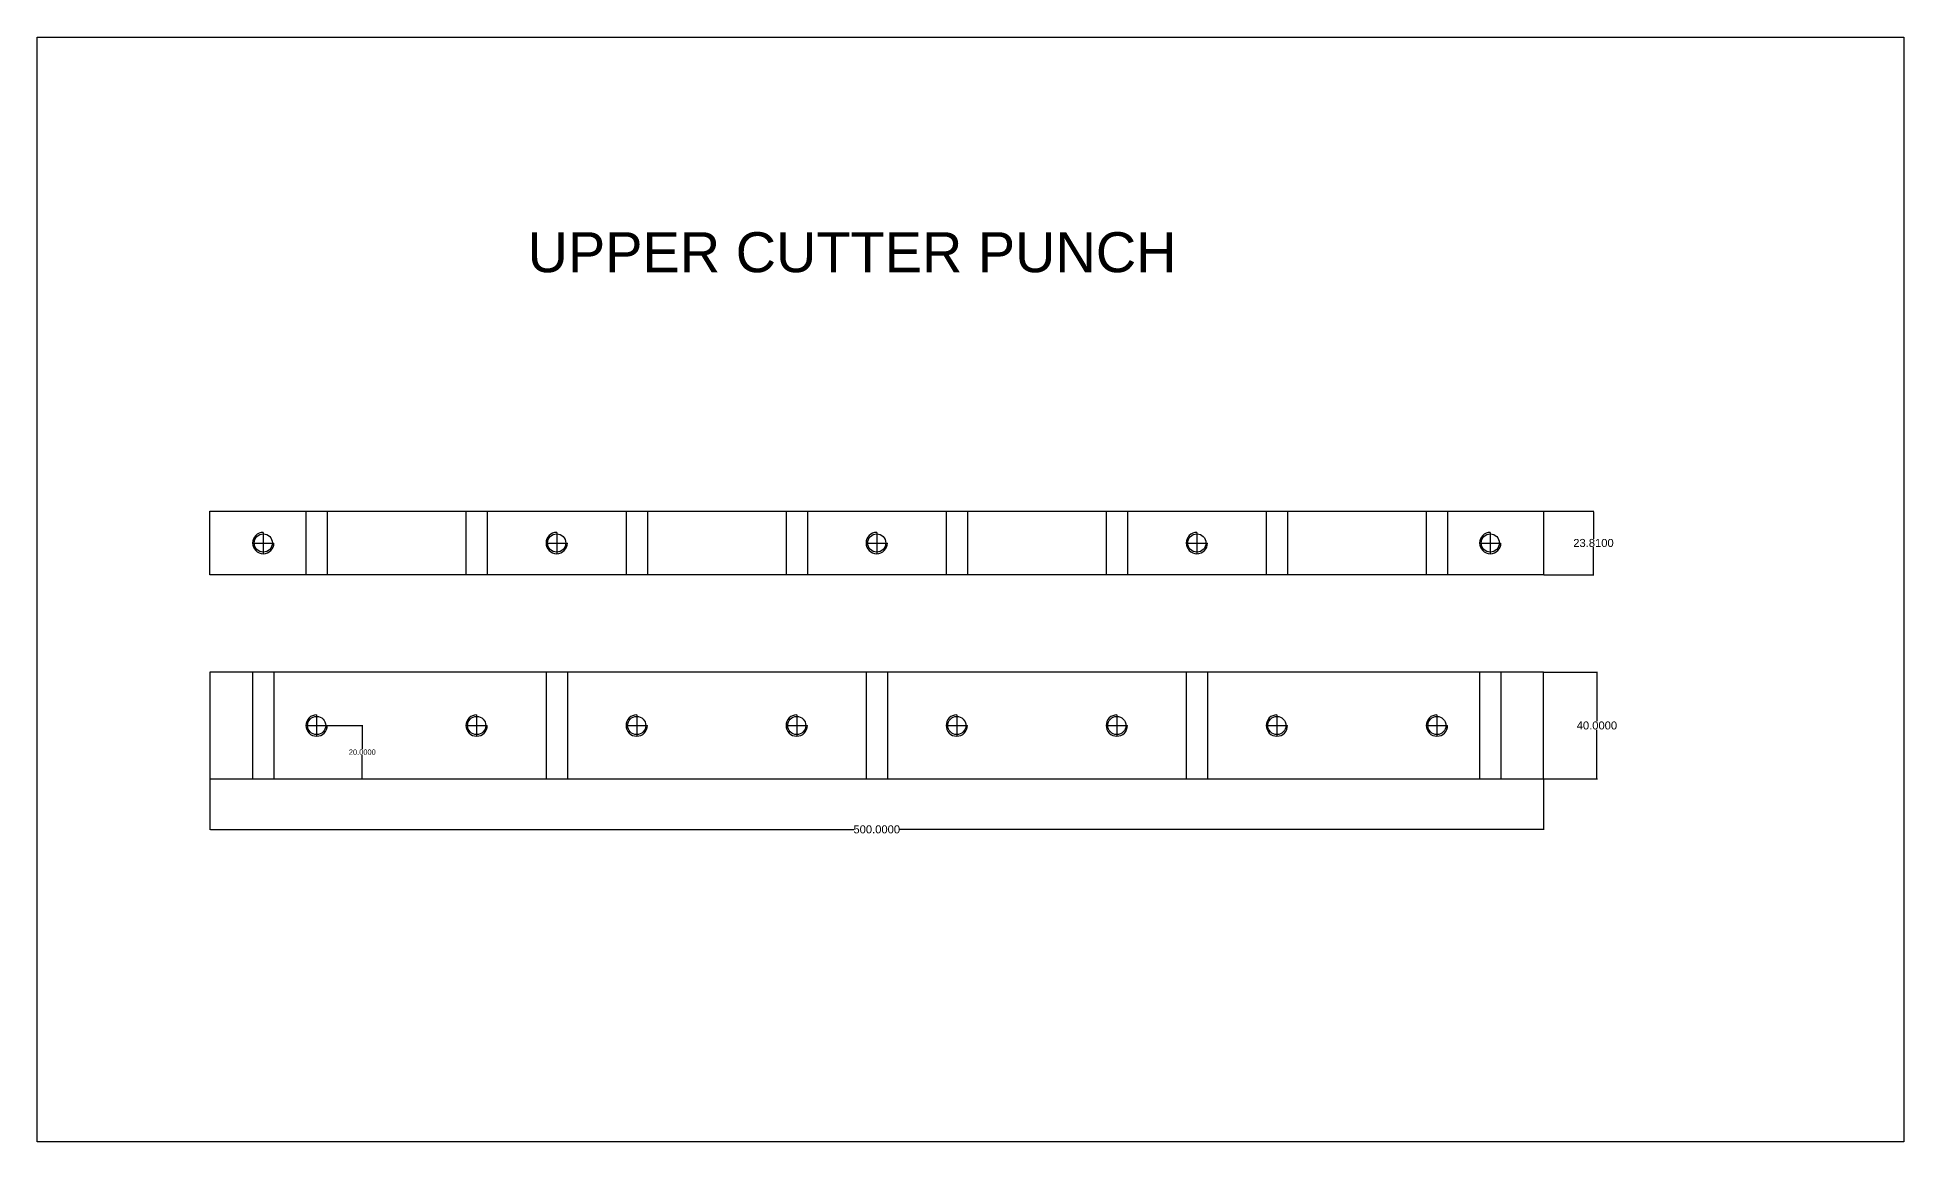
# Model space of a CAD drawing. Header units: inches. Extents: x -68 to 1497, y -231 to 183.
# Drawn here: x -68 to 631, y -231 to 183 of the extents above; entities that cross this region are included whole.
import ezdxf

# ---------------------------------------------------------------- set-up
doc = ezdxf.new("R2010")
doc.units = ezdxf.units.IN
doc.header["$MEASUREMENT"] = 0
doc.linetypes.add('HIDDEN', pattern=[0.375, 0.25, -0.125])
doc.styles.get("Standard").update_dxf_attribs({"font": 'arial.ttf'})
doc.dimstyles.get("Standard").update_dxf_attribs({"dimtxt": 0.18, "dimasz": 0.18, "dimexe": 0.18, "dimexo": 0.0625, "dimgap": 0.09, "dimtad": 0, "dimtih": 1, "dimtoh": 1, "dimdec": 4, "dimzin": 0, "dimdsep": 46, "dimtxsty": 'Standard', "dimcen": 0.09, "dimadec": 0, "dimazin": 0, "dimtfac": 1, "dimtdec": 4, "dimtofl": 0, "dimtmove": 0, "dimatfit": 3, "dimfxl": 1, "dimtolj": 1, "dimtzin": 0, "dimarcsym": 0})

# ---------------------------------------------------------------- blocks, each defined once
blk = doc.blocks.new('*D1')
at = {"color": 0, "lineweight": -2}
for p, q in [((496.44, -54.74), (516.54, -54.74)), ((516.36, -54.92), (516.36, -73.12)), ((516.36, -94.56), (516.36, -76.37)), ((496.44, -94.74), (516.54, -94.74))]:
    blk.add_line(p, q, dxfattribs=at)
at = {"color": 0}
for points in [[(516.39, -54.92), (516.33, -54.92), (516.36, -54.74)], [(516.33, -94.56), (516.39, -94.56), (516.36, -94.74)]]:
    blk.add_solid(points, dxfattribs=at)
at = {"layer": 'Defpoints', "color": 0}
for p in [(496.37, -54.74), (496.37, -94.74), (516.36, -94.74)]:
    blk.add_point(p, dxfattribs=at)
at = {"color": 0, "insert": (516.36, -74.74), "char_height": 3, "attachment_point": 5}
blk.add_mtext('\\A1;40.0000', dxfattribs=at)
blk = doc.blocks.new('*D2')
at = {"color": 0, "lineweight": -2}
for p, q in [((-3.63, -94.81), (-3.63, -113.88)), ((496.37, -94.81), (496.37, -113.88)), ((-3.45, -113.7), (237.74, -113.7)), ((496.19, -113.7), (255.01, -113.7))]:
    blk.add_line(p, q, dxfattribs=at)
at = {"color": 0}
for points in [[(-3.45, -113.67), (-3.45, -113.73), (-3.63, -113.7)], [(496.19, -113.73), (496.19, -113.67), (496.37, -113.7)]]:
    blk.add_solid(points, dxfattribs=at)
at = {"layer": 'Defpoints', "color": 0}
for p in [(-3.63, -94.74), (496.37, -94.74), (496.37, -113.7)]:
    blk.add_point(p, dxfattribs=at)
at = {"color": 0, "insert": (246.37, -113.7), "char_height": 3, "attachment_point": 5}
blk.add_mtext('\\A1;500.0000', dxfattribs=at)
blk = doc.blocks.new('*D3')
at = {"color": 0, "lineweight": -2}
for p, q in [((496.44, 5.59), (515.25, 5.59)), ((515.07, 5.41), (515.07, -4.69)), ((515.07, -18.04), (515.07, -7.93)), ((496.44, -18.22), (515.25, -18.22))]:
    blk.add_line(p, q, dxfattribs=at)
at = {"color": 0}
for points in [[(515.1, 5.41), (515.04, 5.41), (515.07, 5.59)], [(515.04, -18.04), (515.1, -18.04), (515.07, -18.22)]]:
    blk.add_solid(points, dxfattribs=at)
at = {"layer": 'Defpoints', "color": 0}
for p in [(496.37, 5.59), (496.37, -18.22), (515.07, -18.22)]:
    blk.add_point(p, dxfattribs=at)
at = {"color": 0, "insert": (515.07, -6.31), "char_height": 3, "attachment_point": 5}
blk.add_mtext('\\A1;23.8100', dxfattribs=at)
blk = doc.blocks.new('*D4')
at = {"color": 0, "lineweight": -2}
for p, q in [((36.44, -74.74), (53.68, -74.74)), ((53.5, -74.92), (53.5, -83.63)), ((53.5, -94.56), (53.5, -85.86)), ((-3.56, -94.74), (53.68, -94.74))]:
    blk.add_line(p, q, dxfattribs=at)
at = {"color": 0}
for points in [[(53.53, -74.92), (53.47, -74.92), (53.5, -74.74)], [(53.47, -94.56), (53.53, -94.56), (53.5, -94.74)]]:
    blk.add_solid(points, dxfattribs=at)
at = {"layer": 'Defpoints', "color": 0}
for p in [(36.37, -74.74), (-3.63, -94.74), (53.5, -94.74)]:
    blk.add_point(p, dxfattribs=at)
at = {"color": 0, "insert": (53.5, -84.74), "char_height": 2, "attachment_point": 5}
blk.add_mtext('\\A1;20.0000', dxfattribs=at)

msp = doc.modelspace()

# ---------------------------------------------------------------- linework, layer by layer
for p, q in [((-68.33354, 183.30227), (631.36427, 183.30227)), ((-68.33354, -230.79436), (-68.33354, 183.30227)), ((631.36427, 183.30227), (631.36427, -230.79436)), ((-3.62604, 5.59423), (496.37396, 5.59423)), ((-3.62604, -18.21577), (-3.62604, 5.59423)), ((496.37396, 5.59423), (496.37396, -18.21577)), ((496.37396, -18.21577), (-3.62604, -18.21577)), ((-3.62604, -54.74411), (-3.62604, -94.74411)), ((496.37396, -54.74411), (-3.62604, -54.74411)), ((496.37396, -94.74411), (496.37396, -54.74411)), ((32.37396, -74.74411), (40.37396, -74.74411)), ((-3.62604, -94.74411), (496.37396, -94.74411)), ((631.36427, -230.79436), (-68.33354, -230.79436))]:
    msp.add_line(p, q)
at = {"color": 1, "linetype": 'HIDDEN'}
for p, q in [((32.37396, 5.59423), (32.37396, -18.21577)), ((40.37396, 5.59423), (40.37396, -18.21577)), ((92.37396, 5.59423), (92.37396, -18.21577)), ((100.37396, 5.59423), (100.37396, -18.21577)), ((152.37396, 5.59423), (152.37396, -18.21577)), ((160.37396, 5.59423), (160.37396, -18.21577)), ((212.37396, 5.59423), (212.37396, -18.21577)), ((220.37396, 5.59423), (220.37396, -18.21577)), ((272.37396, 5.59423), (272.37396, -18.21577)), ((280.37396, 5.59423), (280.37396, -18.21577)), ((332.37396, 5.59423), (332.37396, -18.21577)), ((340.37396, 5.59423), (340.37396, -18.21577)), ((392.37396, 5.59423), (392.37396, -18.21577)), ((400.37396, 5.59423), (400.37396, -18.21577)), ((452.37396, 5.59423), (452.37396, -18.21577)), ((460.37396, 5.59423), (460.37396, -18.21577))]:
    msp.add_line(p, q, dxfattribs=at)
at = {"color": 3}
for p, q in [((12.37396, -6.31077), (20.37396, -6.31077)), ((16.37396, -2.31077), (16.37396, -10.31077)), ((122.37396, -6.31077), (130.37396, -6.31077)), ((126.37396, -2.31077), (126.37396, -10.31077)), ((242.37396, -6.31077), (250.37396, -6.31077)), ((246.37396, -2.31077), (246.37396, -10.31077)), ((362.37396, -6.31077), (370.37396, -6.31077)), ((366.37396, -2.31077), (366.37396, -10.31077)), ((472.37396, -6.31077), (480.37396, -6.31077)), ((476.37396, -2.31077), (476.37396, -10.31077))]:
    msp.add_line(p, q, dxfattribs=at)
at = {"color": 3, "linetype": 'HIDDEN'}
for p, q in [((12.37396, -54.74411), (12.37396, -94.74411)), ((20.37396, -54.74411), (20.37396, -94.74411)), ((122.37396, -54.74411), (122.37396, -94.74411)), ((130.37396, -54.74411), (130.37396, -94.74411)), ((242.37396, -54.74411), (242.37396, -94.74411)), ((250.37396, -54.74411), (250.37396, -94.74411)), ((362.37396, -54.74411), (362.37396, -94.74411)), ((370.37396, -54.74411), (370.37396, -94.74411)), ((472.37396, -54.74411), (472.37396, -94.74411)), ((480.37396, -54.74411), (480.37396, -94.74411))]:
    msp.add_line(p, q, dxfattribs=at)
at = {"color": 1}
for p, q in [((36.37396, -70.74411), (36.37396, -78.74411)), ((92.37396, -74.74411), (100.37396, -74.74411)), ((96.37396, -70.74411), (96.37396, -78.74411)), ((152.37396, -74.74411), (160.37396, -74.74411)), ((156.37396, -70.74411), (156.37396, -78.74411)), ((212.37396, -74.74411), (220.37396, -74.74411)), ((216.37396, -70.74411), (216.37396, -78.74411)), ((272.37396, -74.74411), (280.37396, -74.74411)), ((276.37396, -70.74411), (276.37396, -78.74411)), ((332.37396, -74.74411), (340.37396, -74.74411)), ((336.37396, -70.74411), (336.37396, -78.74411)), ((392.37396, -74.74411), (400.37396, -74.74411)), ((396.37396, -70.74411), (396.37396, -78.74411)), ((452.37396, -74.74411), (460.37396, -74.74411)), ((456.37396, -70.74411), (456.37396, -78.74411))]:
    msp.add_line(p, q, dxfattribs=at)
at = {"color": 3}
for centre in [(16.37396, -6.31077), (126.37396, -6.31077), (246.37396, -6.31077), (366.37396, -6.31077), (476.37396, -6.31077)]:
    msp.add_circle(centre, 3.4, dxfattribs=at)
at = {"color": 1}
for centre in [(36.37396, -74.74411), (96.37396, -74.74411), (156.37396, -74.74411), (216.37396, -74.74411), (276.37396, -74.74411), (336.37396, -74.74411), (396.37396, -74.74411), (456.37396, -74.74411)]:
    msp.add_circle(centre, 3.4, dxfattribs=at)
at = {"color": 3}
for centre in [(16.37396, -6.31077), (126.37396, -6.31077), (246.37396, -6.31077), (366.37396, -6.31077), (476.37396, -6.31077)]:
    msp.add_arc(centre, 4, 90, 0, dxfattribs=at)
msp.add_arc((36.37396, -74.74411), 4, 90, 0)
at = {"color": 1}
for centre in [(96.37396, -74.74411), (156.37396, -74.74411), (216.37396, -74.74411), (276.37396, -74.74411), (336.37396, -74.74411), (396.37396, -74.74411), (456.37396, -74.74411)]:
    msp.add_arc(centre, 4, 90, 0, dxfattribs=at)

# ---------------------------------------------------------------- texts
at = {"insert": (115.46866, 110.22282), "char_height": 15, "width": 314.6491299, "attachment_point": 1}
msp.add_mtext('{UPPER CUTTER PUNCH}', dxfattribs=at)

# ---------------------------------------------------------------- dimensions: what is measured, and where the dimension line sits
at = {"color": 2}
for base, p1, p2, picture, middle in [((515.06965, -18.21577), (496.37396, 5.59423), (496.37396, -18.21577), '*D3', (515.06965, -6.31077)), ((516.36371, -94.74411), (496.37396, -54.74411), (496.37396, -94.74411), '*D1', (516.36371, -74.74411))]:
    dim = msp.add_linear_dim(base=base, p1=p1, p2=p2, angle=90, dimstyle='Standard', override={"dimtxt": 3, "dimlfac": 1}, dxfattribs=at)
    dim.commit()
    dim.dimension.update_dxf_attribs({"geometry": picture, "text_midpoint": middle})
dim = msp.add_linear_dim(base=(53.4972, -94.74411), p1=(36.37396, -74.74411), p2=(-3.62604, -94.74411), angle=90, dimstyle='Standard', override={"dimtxt": 2, "dimlfac": 1})
dim.commit()
dim.dimension.update_dxf_attribs({"geometry": '*D4', "text_midpoint": (53.4972, -84.74411)})
dim = msp.add_linear_dim(base=(496.37396, -113.69552), p1=(-3.62604, -94.74411), p2=(496.37396, -94.74411), dimstyle='Standard', override={"dimtxt": 3, "dimlfac": 1}, dxfattribs=at)
dim.commit()
dim.dimension.update_dxf_attribs({"geometry": '*D2', "text_midpoint": (246.37396, -113.69552)})

doc.saveas('drawing.dxf')
